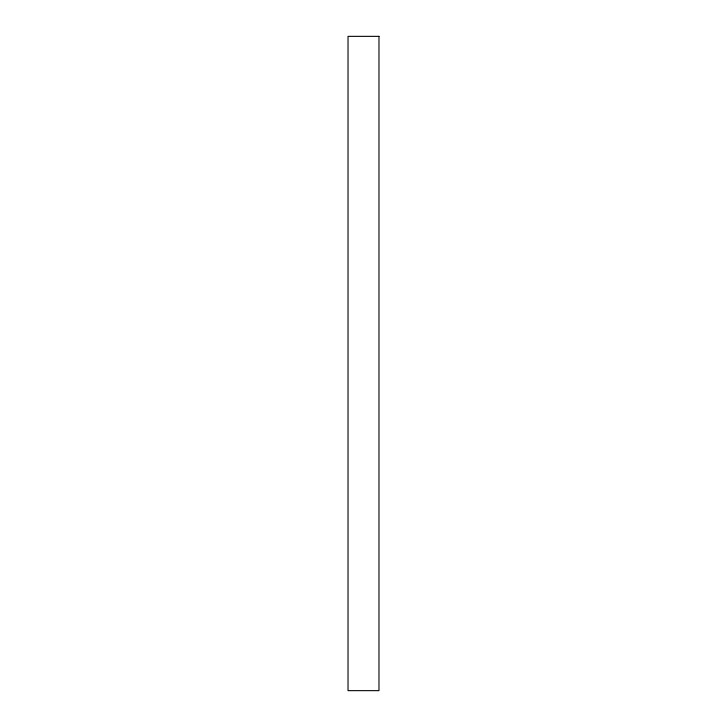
<?xml version="1.0" encoding="UTF-8"?>
<svg xmlns="http://www.w3.org/2000/svg" width="727" height="727" viewBox="0 0 727 727"><rect width="100%" height="100%" fill="white"/><g stroke="black" fill="none" stroke-linecap="round" stroke-linejoin="round"><path stroke-width="1.09" d="M378.976 36.35L348.024 36.35L348.024 690.65L378.976 690.65L378.976 36.35"/></g></svg>
